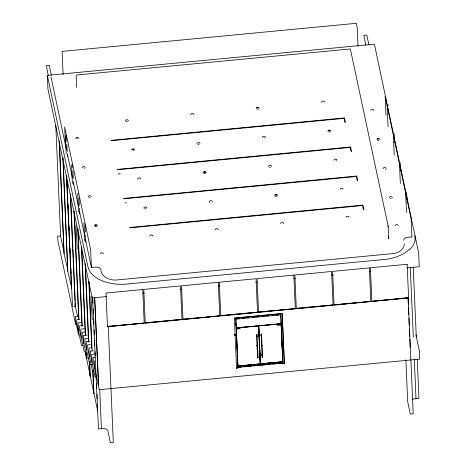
<?xml version="1.0" encoding="UTF-8"?>
<svg xmlns="http://www.w3.org/2000/svg" width="466" height="466" viewBox="0 0 466 466"><rect width="100%" height="100%" fill="white"/><g stroke="black" fill="none" stroke-linecap="round" stroke-linejoin="round"><path stroke-width="0.7" d="M107.43 326.433L107.471 326.823L144.227 323.159L107.436 326.427M258.519 312.01L258.56 312.395L295.316 308.737L258.519 311.999M296.306 308.463L294.844 274.998L331.6 271.486L333.085 305.271L296.329 308.789L296.289 308.434L333.062 304.95L296.294 308.393M256.772 335.718C256.97 335.899 256.55 336.137 257.046 336.411M257.308 345.452C257.086 345.83 257.319 346.704 257.401 345.603M257.448 355.302L257.418 355.506M257.086 345.492C257.465 346.518 256.877 345.009 257.43 345.603M261.478 335.549C261.31 336.732 261.146 335.042 261.525 335.532M261.543 335.98L261.152 335.316L261.473 336.033M261.327 335.398L261.059 335.584L261.426 335.736M261.845 345.457C261.944 346.523 261.304 344.38 261.933 345.388M261.502 345.149L261.974 345.725M261.473 345.236C262.207 345.475 261.24 344.834 261.898 345.778M261.933 355.057C262.393 355.255 261.799 354.667 262.352 355.133M262.032 354.888L262.166 354.847M256.982 336.085L256.58 335.823M256.597 335.916L257.005 335.998M257.022 345.556L257.115 345.912M257.459 345.714L257.028 345.679L257.407 345.83M257.011 345.743L257.197 345.452M261.502 335.567L261.071 335.468M261.409 335.38L261.368 335.421M261.793 345.038L261.729 345.498M261.944 354.871L261.956 355.174M261.927 354.888L262.346 354.958M256.999 336.068L256.871 335.718M257.902 355.902L257.547 355.768L257.826 355.954M262.399 355.476L262.113 355.255L262.323 355.523M257.477 346.156L257.191 345.947L257.401 346.209M258.741 365.029L259.084 364.954L259.055 365.414M261.735 365.158L262.061 364.668L262.032 365.128M281.557 362.95L281.481 363.416L281.115 363.165M281.365 363.276L281.167 363.224M239.239 367.231L239.6 367.371L239.641 366.934C238.429 367.517 240.13 367.697 239.565 366.847M239.606 367.342L239.122 366.858L239.641 366.934M239.175 366.917C239.11 367.802 239.78 367.004 239.297 367.196M281.179 363.241L281.149 362.909M281.231 363.317L281.604 363.334M236.239 328.839L239.891 328.711L239.815 327.598M239.839 327.779L236.268 328.116M277.544 324.115L281.132 323.8M257.593 357.853L256.527 334.594L257.086 334.518L256.661 334.501M257.948 357.667L257.564 357.789L258.106 357.76L256.952 334.629M261.432 334.017L261.024 334.163L261.583 334.087M262.463 357.399L262.09 357.405M261.158 334.064L262.16 357.288M281.085 323.777L236.192 327.895L281.068 323.695M258.607 325.92L260.354 365.239M256.865 336.161L256.976 336.458M257.407 345.725L257.174 345.807M262.271 355.208L262.154 355.01M409.969 249.194L403.317 253.982L396.921 256.778A33.814 18.809 -2.5 0 1 384.153 259.492L127.113 284.033A33.173 18.454 -2.5 0 1 116.401 284.085C105.363 282.967 91.388 278.808 87.934 266.884L47.346 75.381L374.396 44.154L387.374 105.38M67.285 267.653L64.075 253.76L59.561 144.885M70.995 285.151L67.78 271.264L63.3 163.106M77.682 316.705L75.201 306.261L75.271 302.469M97.749 411.379L85.097 351.708M328.344 130.742L329.177 130.457M241.551 366.981L237.934 367.325L282.833 363.096M412.189 399.455L413.779 398.913L418.963 398.413L417.256 359.298M84.608 168.331L84.288 168.471M256.871 107.862L257.279 107.704M264.95 138.023L264.636 138.163M328.443 130.736L329.177 130.515M377.582 139.066L378.142 138.874M385.662 169.228L385.347 169.368M76.634 138.175L76.931 138.012M133.946 150.594L133.416 150.751M256.982 107.862L257.43 107.669M205.535 173.399L204.807 173.585M330.231 131.849L328.547 131.948M96.771 226.517L95.845 226.715M377.693 139.072L378.142 138.938M336.388 160.904L336.044 161.026M275.458 195.027L275.907 194.835M277.119 196.209L275.132 196.18M261.31 335.683L261.047 335.491M258.479 109.108L256.964 109.143M204.009 172.164L204.481 172.006M95.25 225.282L95.559 225.142M275.598 194.974L276.402 194.87M258.892 365.094L258.601 365.123M127.445 121.655L126.111 121.638M132.577 149.312L133.393 149.266M199.029 144.46L197.875 144.489M379.009 140.365L377.676 140.348M145.922 208.82L144.588 208.803M95.396 225.241L96.206 225.13M257.43 107.733L257.919 107.64M270.426 167.311L269.459 167.3M90.078 197.619L89.111 197.607M391.137 198.516L390.357 198.533M118.148 173.952L120.315 173.748M78.806 193.635L77.735 193.74L78.527 211.814M125.028 202.937L126.472 202.803M60.551 235.924L57.662 236.204L57.836 240.322L75.737 324.761M411.921 236.973C409.736 237.456 403.929 236.518 403.643 240.252M106.679 296.557L92.21 297.943L47.94 89.105L47.346 75.381M142.858 293.102L144.303 292.968M180.482 289.514L181.932 289.374M218.111 285.92L219.556 285.78M255.735 282.326L257.18 282.186M294.081 278.668L295.531 278.528M331.71 275.074L333.155 274.934M369.334 271.48L370.779 271.34M406.958 267.886L419.26 266.715L418.66 252.991L406.538 195.79M73.896 306.383L75.276 306.255M78.271 316.251L75.376 316.531L75.556 320.643L78.638 335.171M79.599 319.402L76.739 319.676L76.919 323.794L81.538 345.586L82.983 345.446M80.991 322.548L78.096 322.822L78.457 331.058M83.035 325.629L79.459 325.973L79.639 330.085L84.259 351.877M408.589 297.669L371.839 301.403L408.624 298.065M84.433 328.775L80.816 329.118L81.177 337.349M85.756 331.926L82.179 332.264L82.36 336.382L86.979 358.173L88.424 358.034M234.375 318.179L282.198 313.612L284.377 363.573L283.031 363.701L282.868 362.932M237.27 318.627L238.72 318.488M256.801 316.763L258.246 316.624M276.326 314.894L277.771 314.76M237.252 318.668L239.46 318.494M242.32 318.179L244.522 318.01M247.394 317.695L248.861 317.596M252.473 317.253L253.923 317.113M256.807 316.798L258.985 316.63M261.88 316.356L264.047 316.146M266.942 315.872L268.399 315.692M272.004 315.389L273.449 315.249M276.344 314.975L278.511 314.766M235.767 319.175L280.899 314.865L283.031 363.701M87.154 335.066L83.536 335.415L83.897 343.646M88.476 338.217L84.899 338.561L85.08 342.679L89.693 364.47L91.866 364.261M89.874 341.362L86.257 341.706L86.618 349.943M237.951 328.21L237.427 328.134L237.951 328.21L237.94 327.889M279.437 324.249C279.419 323.27 279.21 324.691 279.932 324.202L279.915 323.882M237.701 328.74L236.239 328.85M282.792 362.315L281.173 324.767L277.526 324.907M281.144 324.616L277.538 324.959L281.161 324.709M237.934 367.325L236.274 328.996L239.879 328.647M90.48 344.584L87.62 344.857L87.794 348.97L92.414 370.761L93.864 370.627M91.872 347.729L88.977 348.003L89.338 356.234M93.2 350.875L90.34 351.148L90.515 355.267L95.134 377.058L96.584 376.918M94.592 354.02L91.697 354.3L92.058 362.531M95.204 357.241L93.054 357.445L93.235 361.564L99.206 389.71L419.697 359.105L419.336 350.875L415.94 334.862M238.609 365.892L240.054 365.746M247.982 365L249.427 364.849M253.026 364.523L254.471 364.371M258.077 364.039L259.515 363.888M267.577 363.125L269.022 362.979M272.622 362.641L274.066 362.496M277.672 362.169L279.111 362.018M260.249 363.882L237.893 365.956M282.763 361.733L260.284 363.876M282.786 361.837L237.893 366.125L282.798 361.901M281.097 362.851L281.61 363.119M242.996 366.841L251.669 366.014M253.114 365.874L256.009 365.6M257.453 365.461L260.343 365.187M262.579 364.971L270.53 364.214M272.703 364.004L275.592 363.73M277.037 363.591L280.654 363.247M239.588 367.319L239.134 367.173M236.553 368.14L237.899 368.012L235.79 318.75M257.593 107.71L257.925 107.704M77.245 138.018L77.408 137.948M204.481 172.065L205.279 172.14M95.722 225.183L96.217 225.195M204.644 171.995L205.267 172.076M276.233 194.805L276.565 194.881M133.224 149.19L133.695 149.33M204.411 173.591L203.858 173.498M95.647 226.709L95.093 226.616M236.25 327.977L281.109 323.835M209.851 202.494L209.467 202.256M256.55 335.899L256.9 336.033L256.603 335.98M261.519 334.064L262.597 357.305M258.741 325.909L260.424 365.082M190.833 114.852C190.402 113.226 193.839 112.988 193.839 114.566M137.72 179.212C137.295 177.581 140.726 177.342 140.726 178.927M388.05 104.821L388.242 105.73M394.207 133.876L394.749 142.736M400.37 162.931L400.877 171.069M406.527 191.986L407.004 199.401M387.945 108.083L393.409 133.853M394.422 138.629L399.688 163.49M400.504 167.317L405.781 192.231M368.909 44.957L366.794 34.991L363.847 35.276L365.833 45.202M388.382 236.478L388.801 238.703L388.126 226.057L350.345 48.953L76.849 74.991L76.174 75.975L76.669 87.404M277.555 325.052L277.555 324.196M239.78 327.563L239.85 328.629M237.444 327.936L237.456 328.256M237.899 368.012L237.672 365.804M51.371 75.265L49.256 65.31L46.303 65.595L48.295 75.533M51.01 76.884L66.393 149.458M67.296 153.728L72.422 177.919M73.331 182.183L78.457 206.374M79.511 211.354L84.637 235.546M85.546 239.815L91.423 267.56C94.021 267.455 99.404 265.754 100.79 269.36C101.116 276.921 109.755 280.59 116.36 280.002L393.141 253.574C398.249 253.12 404.238 249.502 404.354 243.864M77.251 248.966L75.958 225.591M92.274 319.857L90.981 296.481M63.714 250.819L60.627 236.239L55.786 125.354M72.51 306.517L66.533 175.95M260.337 365.158L258.624 325.827M388.242 226.767L388.126 226.057M388.143 226.15L388.271 226.954M414.985 235.656L415.055 240.439A37.956 21.116 -2.5 0 1 409.975 249.199M389.25 197.817C389.052 196.268 392.279 196.104 392.29 197.636M321.651 102.252C321.453 100.703 324.68 100.54 324.691 102.071M268.538 166.607C268.34 165.057 271.567 164.9 271.579 166.432M88.191 196.92C87.992 195.37 91.219 195.207 91.231 196.739M411.915 236.909L411.123 218.834L385.161 96.334L385.982 115.137M413.243 267.303L416.278 336.842M410.284 267.519L413.325 337.093M414.303 359.56L416.01 398.692M407.068 200.846L407.127 202.296M405.647 193L406.503 212.519M408.123 297.675L413.237 413.779L410.29 414.064L407.703 401.785L405.869 359.775M408.03 297.797L408.309 304.321M408.437 307.222L408.758 314.474M408.915 318.103L409.23 325.355M409.387 328.979L409.707 336.231M409.83 339.132L410.179 347.106M399.49 163.945L400.341 183.464M398.232 225.672C398.22 224.181 395.162 224.292 395.185 225.736M393.333 134.884L394.213 155.131M387.17 105.829L388.091 126.799M386.133 168.581C386.116 167.09 383.064 167.201 383.081 168.651M379.976 139.526C379.959 138.035 376.907 138.146 376.924 139.596M373.814 110.471C373.802 108.98 370.75 109.091 370.767 110.541M358.01 46.175L357.189 27.273L356.344 23.3L62.1 51.394L63.114 74.659M363.917 209.776L362.95 205.063L129.501 227.525M363.334 209.461L362.519 205.547L130.09 227.839M357.76 180.721L356.793 176.008L123.344 198.469M357.177 180.406L356.362 176.492L123.927 198.784M351.603 151.66L350.63 146.953L117.187 169.414M351.014 151.345L350.205 147.437L117.77 169.729M345.446 122.605L344.473 117.898L111.025 140.359M349.11 217.273C349.092 215.781 346.04 215.892 346.057 217.342M344.857 122.29L344.048 118.381L111.613 140.674M343.168 189.237C343.151 187.746 340.098 187.856 340.116 189.307M337.005 160.182C336.994 158.69 333.941 158.801 333.959 160.252M330.848 131.127C330.831 129.635 327.779 129.746 327.796 131.196M283.683 223.517C283.666 222.026 280.614 222.136 280.631 223.587M277.742 195.487C277.724 193.99 274.672 194.101 274.69 195.551M284.33 363.445L282.151 313.513L234.351 318.074L236.565 368.728M280.771 314.812L280.835 316.251M281.085 321.994L281.272 326.305M281.551 332.771L281.744 337.075M282.023 343.541L282.21 347.852M282.495 354.317L282.681 358.622M280.701 314.463L282.821 363.177M265.422 137.377C265.404 135.88 262.352 135.99 262.37 137.441M259.265 108.322C259.247 106.825 256.195 106.935 256.213 108.386M258.682 364.965L258.712 365.437M235.843 318.843L237.963 367.458M235.825 323.433L235.918 325.588M236.291 334.204L236.39 336.359M236.734 344.257L236.856 347.135M237.206 355.034L237.328 357.905M234.951 334.116L235.015 335.567M234.94 334.064L234.998 335.508M218.257 229.767C218.239 228.276 215.187 228.387 215.205 229.837M212.315 201.731C212.298 200.24 209.246 200.351 209.263 201.801M206.153 172.676C206.141 171.185 203.083 171.296 203.1 172.746M199.996 143.621C199.978 142.13 196.926 142.241 196.943 143.691M152.831 236.012C152.813 234.52 149.761 234.631 149.778 236.081M146.883 207.982C146.872 206.485 143.819 206.595 143.837 208.046M134.569 149.871C134.552 148.374 131.499 148.485 131.517 149.935M128.412 120.811C128.395 119.319 125.342 119.43 125.36 120.88M108.252 326.52L113.314 442.42L110.36 442.7L107.815 430.706C106.26 427.287 101.105 428.86 98.472 429.011L92.454 296.749M103.336 253.83C103.318 252.333 100.266 252.45 100.283 253.894M97.394 225.794C97.377 224.303 94.324 224.414 94.342 225.864M99.718 389.593L101.425 428.732M94.732 297.745L98.565 385.487L94.639 297.867M91.423 267.507L90.631 249.432L64.669 126.938L65.456 145.013M92.781 298.753L92.973 303.104M93.223 308.9L93.445 313.973M93.701 319.769L93.887 324.12M94.144 329.916L94.365 334.99M94.615 340.786L94.837 345.859M95.093 351.661L95.28 356.007M96.485 383.547L96.707 388.621M96.957 394.417L97.149 398.768M97.435 405.292L97.621 409.637M94.417 360.591L94.779 368.827M85.074 167.684C85.057 166.193 82.004 166.304 82.022 167.754M89.105 281.977L92.111 350.828M92.967 370.394L93.981 393.589M88.843 281.423L91.755 348.102M92.734 370.569L93.748 393.758M85.062 224.862L85.377 232.091M85.499 234.981L85.82 242.215M83.897 222.795L84.684 240.87M85.365 263.756L88.779 342.027M89.635 361.593L89.699 363.043M89.763 364.494L90.27 376.091M85.132 263.925L88.517 341.473M89.402 361.762L90.037 376.26M78.917 138.629C78.9 137.138 75.847 137.249 75.865 138.699M81.655 246.258L81.783 249.153M81.847 250.603L85.546 335.398M86.309 352.791L86.431 355.692M81.422 246.427L85.255 334.116M86.076 352.96L86.326 358.762M78.999 197.974L79.313 205.203M79.436 208.098L79.692 213.882M77.944 228.759L78.043 230.932M78.137 233.105L82.185 325.868M77.711 228.928L81.952 326.043M72.649 164.58L72.772 167.475M72.935 171.086L73.249 178.315M73.407 181.932L73.529 184.827M74.234 211.255L74.333 213.434M74.426 215.607L78.952 319.239M74.007 211.43L78.719 319.414M71.578 164.684L72.399 183.482M70.716 198.108L72.871 247.388M72.935 248.838L73.343 258.257M73.407 259.708L75.212 301.019M70.296 193.926L75.201 306.261M66.487 135.524L66.743 141.309M66.865 144.204L67.186 151.433M67.343 155.044L67.407 156.494M65.421 135.623L66.207 153.704M66.819 176.259L66.883 177.709M67.133 183.505L67.325 187.856M67.611 194.374L67.797 198.726M68.053 204.522L68.275 209.595M68.525 215.391L68.747 220.465M69.003 226.266L69.189 230.612M69.475 237.136L69.667 241.481M69.952 248.005L70.139 252.356M70.395 258.152L70.582 262.504M70.838 268.3L71.059 273.373M71.31 279.169L71.531 284.243M66.556 175.705L71.49 288.763M63.079 158.032L63.143 159.483M62.846 158.207L67.78 271.264M59.135 140.703L64.075 253.76M258.77 326.876L260.424 365.233M145.206 322.827L145.241 323.212L181.996 319.705L180.517 285.932L143.755 289.421L145.217 322.868L181.973 319.379L145.206 322.822M182.975 319.222L183.016 319.606L219.771 315.948L182.981 319.216M220.744 315.616L220.785 316L257.541 312.494L256.055 278.72L219.3 282.21L220.762 315.657L257.517 312.168L220.75 315.604M334.058 304.793L334.099 305.183L370.854 301.519L334.064 304.787M142.742 289.52L105.986 293.027L107.448 326.497L144.204 322.985L142.742 289.537M218.28 282.309L181.53 285.815L182.992 319.28L219.754 315.814L218.286 282.326M293.825 275.091L257.069 278.604L258.537 312.069L295.293 308.562L293.83 275.109M369.369 267.88L332.613 271.387L334.081 304.857L370.831 301.345L369.375 267.898M407.138 264.274L370.388 267.781L371.851 301.252L408.606 297.739L407.144 264.292"/></g></svg>
